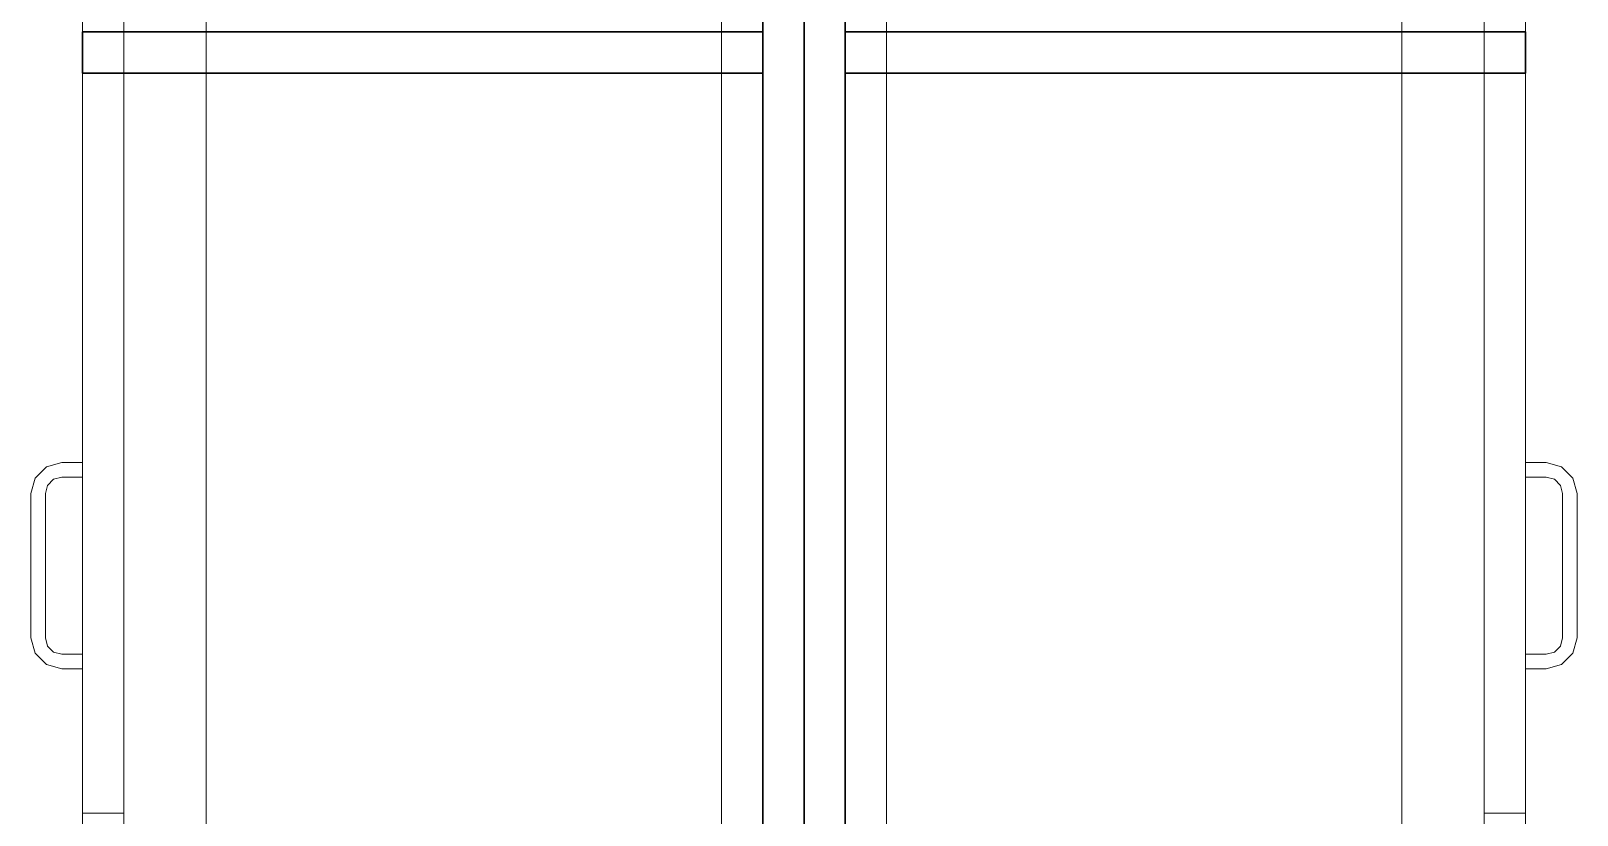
# Model space of a CAD drawing. Header units: inches. Extents: x -19 to 5698, y -728 to 92.
# Drawn here: x 222.836 to 223.586, y 35.365 to 35.745 of the extents above; entities that cross this region are included whole.
import ezdxf

# ---------------------------------------------------------------- set-up
doc = ezdxf.new("R2010")
doc.units = ezdxf.units.IN
doc.header["$MEASUREMENT"] = 0
doc.set_wipeout_variables(frame=1)
doc.linetypes.add('Wipeout_Contour', pattern=[1, 0, -1])
doc.layers.add('Interior - Mobiliario', color=7, linetype='Continuous')

msp = doc.modelspace()

# ---------------------------------------------------------------- linework, layer by layer
at = {"layer": 'Interior - Mobiliario', "color": 175, "linetype": 'Continuous', "lineweight": 13}
for p, q in [((222.88114, 36.46472), (222.88114, 35.00472)), ((223.19114, 35.00472), (223.19114, 36.46472)), ((223.23114, 35.00472), (223.23114, 36.46472)), ((223.54114, 36.46472), (223.54114, 35.00472)), ((222.84364, 35.53371), (222.85114, 35.53572)), ((222.85114, 35.53572), (222.86114, 35.53572)), ((222.86114, 35.53572), (222.86114, 35.52872)), ((223.57114, 35.53572), (223.56114, 35.53572)), ((223.56114, 35.53572), (223.56114, 35.52872)), ((223.57864, 35.53371), (223.57114, 35.53572)), ((222.83614, 35.52072), (222.83815, 35.52822)), ((222.83815, 35.52822), (222.84364, 35.53371)), ((222.84714, 35.52764), (222.84421, 35.52472)), ((222.85114, 35.52872), (222.84714, 35.52764)), ((222.86114, 35.52872), (222.85114, 35.52872)), ((223.56114, 35.52872), (223.57114, 35.52872)), ((223.57114, 35.52872), (223.57514, 35.52764)), ((223.57514, 35.52764), (223.57806, 35.52472)), ((223.58413, 35.52822), (223.57864, 35.53371)), ((223.58614, 35.52072), (223.58413, 35.52822)), ((222.83614, 35.45072), (222.83614, 35.52072)), ((222.84421, 35.52472), (222.84314, 35.52072)), ((222.84314, 35.52072), (222.84314, 35.45072)), ((223.57806, 35.52472), (223.57914, 35.52072)), ((223.57914, 35.52072), (223.57914, 35.45072)), ((223.58614, 35.45072), (223.58614, 35.52072)), ((222.83815, 35.44322), (222.83614, 35.45072)), ((222.84314, 35.45072), (222.84421, 35.44672)), ((222.84421, 35.44672), (222.84714, 35.44379)), ((223.57806, 35.44672), (223.57514, 35.44379)), ((223.57914, 35.45072), (223.57806, 35.44672)), ((223.58413, 35.44322), (223.58614, 35.45072)), ((222.84364, 35.43773), (222.83815, 35.44322)), ((222.85114, 35.43572), (222.84364, 35.43773)), ((222.84714, 35.44379), (222.85114, 35.44272)), ((222.85114, 35.44272), (222.86114, 35.44272)), ((222.86114, 35.44272), (222.86114, 35.43572)), ((223.57114, 35.44272), (223.56114, 35.44272)), ((223.56114, 35.44272), (223.56114, 35.43572)), ((223.57514, 35.44379), (223.57114, 35.44272)), ((223.57114, 35.43572), (223.57864, 35.43773)), ((223.57864, 35.43773), (223.58413, 35.44322)), ((222.86114, 35.43572), (222.85114, 35.43572)), ((223.56114, 35.43572), (223.57114, 35.43572)), ((222.86114, 35.36572), (222.88114, 35.36572)), ((223.56114, 35.36572), (223.54114, 35.36572))]:
    msp.add_line(p, q, dxfattribs=at)

# ---------------------------------------------------------------- next in the draw order: wipeouts: each hides what was drawn before it
at = {"color": 254, "linetype": 'Wipeout_Contour', "lineweight": 0, "ltscale": 6586.128169}
msp.add_wipeout([(222.86114, 35.74472), (222.86114, 35.72472), (223.19114, 35.72472), (223.19114, 35.74472)], dxfattribs=at).dxf.layer = 'Interior - Mobiliario'
at = {"color": 254, "linetype": 'Wipeout_Contour', "lineweight": 0, "ltscale": 6587.60782}
msp.add_wipeout([(223.56114, 35.74472), (223.23114, 35.74472), (223.23114, 35.72472), (223.56114, 35.72472)], dxfattribs=at).dxf.layer = 'Interior - Mobiliario'

# ---------------------------------------------------------------- next in the draw order: linework, layer by layer
at = {"layer": 'Interior - Mobiliario', "color": 175, "linetype": 'Continuous', "lineweight": 13}
for p, q in [((222.86114, 34.98472), (222.86114, 36.48472)), ((223.56114, 34.98472), (223.56114, 36.48472)), ((222.86114, 36.46472), (222.86114, 35.00472)), ((222.86114, 36.46472), (222.86114, 35.00472)), ((222.88114, 36.46472), (222.88114, 35.00472)), ((222.88114, 36.46472), (222.88114, 35.00472)), ((223.54114, 36.46472), (223.54114, 35.00472)), ((223.54114, 36.46472), (223.54114, 35.00472)), ((223.56114, 36.46472), (223.56114, 35.00472)), ((223.56114, 36.46472), (223.56114, 35.00472)), ((222.88114, 36.44472), (222.88114, 35.02472)), ((222.92114, 35.02472), (222.92114, 36.44472)), ((223.17114, 36.44472), (223.17114, 35.02472)), ((223.25114, 36.44472), (223.25114, 35.02472)), ((223.50114, 35.02472), (223.50114, 36.44472)), ((223.54114, 36.44472), (223.54114, 35.02472)), ((222.86114, 35.74472), (222.86114, 36.10372)), ((222.88114, 35.74472), (222.88114, 36.10372)), ((223.54114, 35.74472), (223.54114, 36.10372)), ((223.56114, 35.74472), (223.56114, 36.10372)), ((223.19114, 35.74472), (222.86114, 35.74472)), ((222.86114, 35.74472), (222.86114, 35.72472)), ((222.86114, 35.74472), (222.86114, 35.72472)), ((222.86114, 35.74472), (222.88114, 35.74472)), ((223.19114, 35.72472), (223.19114, 35.74472)), ((223.23114, 35.74472), (223.56114, 35.74472)), ((223.23114, 35.72472), (223.23114, 35.74472)), ((223.56114, 35.74472), (223.54114, 35.74472)), ((223.56114, 35.74472), (223.56114, 35.72472)), ((223.56114, 35.74472), (223.56114, 35.72472)), ((222.86114, 35.72472), (223.19114, 35.72472)), ((222.86114, 35.72472), (222.86114, 35.36572)), ((222.86114, 35.72472), (222.88114, 35.72472)), ((222.88114, 35.72472), (222.88114, 35.36572)), ((223.56114, 35.72472), (223.23114, 35.72472)), ((223.54114, 35.72472), (223.54114, 35.36572)), ((223.56114, 35.72472), (223.54114, 35.72472)), ((223.56114, 35.72472), (223.56114, 35.36572))]:
    msp.add_line(p, q, dxfattribs=at)
at = {"layer": 'Interior - Mobiliario', "color": 175, "linetype": 'Continuous', "lineweight": 30}
for p, q in [((222.86114, 35.74472), (223.19114, 35.74472)), ((222.86114, 35.72472), (222.86114, 35.74472)), ((223.19114, 35.72472), (223.19114, 35.74472)), ((223.23114, 35.72472), (223.23114, 35.74472)), ((223.56114, 35.74472), (223.23114, 35.74472)), ((223.56114, 35.72472), (223.56114, 35.74472)), ((222.86114, 35.72472), (223.19114, 35.72472)), ((223.56114, 35.72472), (223.23114, 35.72472))]:
    msp.add_line(p, q, dxfattribs=at)

# ---------------------------------------------------------------- next in the draw order: wipeouts: each hides what was drawn before it
at = {"color": 254, "linetype": 'Wipeout_Contour', "lineweight": 0, "ltscale": 6586.908617}
msp.add_wipeout([(223.23114, 36.46472), (223.21114, 36.46472), (223.21114, 35.00472), (223.23114, 35.00472)], dxfattribs=at).dxf.layer = 'Interior - Mobiliario'

# ---------------------------------------------------------------- next in the draw order: linework, layer by layer
at = {"layer": 'Interior - Mobiliario', "color": 175, "linetype": 'Continuous', "lineweight": 13}
for p, q in [((223.21114, 36.48472), (223.21114, 34.98472)), ((223.21114, 35.00472), (223.21114, 36.46472)), ((223.21114, 35.00472), (223.21114, 36.46472)), ((223.23114, 36.46472), (223.23114, 35.00472)), ((223.23114, 35.00472), (223.23114, 36.46472)), ((223.23114, 35.00472), (223.23114, 36.46472)), ((223.23114, 35.00472), (223.23114, 36.46472)), ((223.21114, 35.02472), (223.21114, 36.44472)), ((223.23114, 35.74472), (223.56114, 35.74472)), ((223.23114, 35.72472), (223.23114, 35.74472)), ((223.56114, 35.72472), (223.23114, 35.72472))]:
    msp.add_line(p, q, dxfattribs=at)
at = {"layer": 'Interior - Mobiliario', "color": 175, "linetype": 'Continuous', "lineweight": 30}
for p, q in [((223.21114, 35.00472), (223.21114, 36.46472)), ((223.23114, 35.00472), (223.23114, 36.46472))]:
    msp.add_line(p, q, dxfattribs=at)

# ---------------------------------------------------------------- next in the draw order: wipeouts: each hides what was drawn before it
at = {"color": 254, "linetype": 'Wipeout_Contour', "lineweight": 0, "ltscale": 6586.828636}
msp.add_wipeout([(223.19114, 36.46472), (223.19114, 35.00472), (223.21114, 35.00472), (223.21114, 36.46472)], dxfattribs=at).dxf.layer = 'Interior - Mobiliario'

# ---------------------------------------------------------------- next in the draw order: linework, layer by layer
at = {"layer": 'Interior - Mobiliario', "color": 175, "linetype": 'Continuous', "lineweight": 13}
for p, q in [((223.21114, 36.48472), (223.21114, 34.98472)), ((223.19114, 36.46472), (223.19114, 35.00472)), ((223.19114, 35.00472), (223.19114, 36.46472)), ((223.19114, 35.00472), (223.19114, 36.46472)), ((223.19114, 35.00472), (223.19114, 36.46472)), ((223.21114, 35.00472), (223.21114, 36.46472)), ((223.21114, 35.00472), (223.21114, 36.46472)), ((223.21114, 35.02472), (223.21114, 36.44472)), ((223.19114, 35.74472), (222.86114, 35.74472)), ((223.19114, 35.72472), (223.19114, 35.74472)), ((222.86114, 35.72472), (223.19114, 35.72472))]:
    msp.add_line(p, q, dxfattribs=at)
at = {"layer": 'Interior - Mobiliario', "color": 175, "linetype": 'Continuous', "lineweight": 30}
for p, q in [((223.19114, 35.00472), (223.19114, 36.46472)), ((223.21114, 35.00472), (223.21114, 36.46472))]:
    msp.add_line(p, q, dxfattribs=at)

doc.saveas('drawing.dxf')
